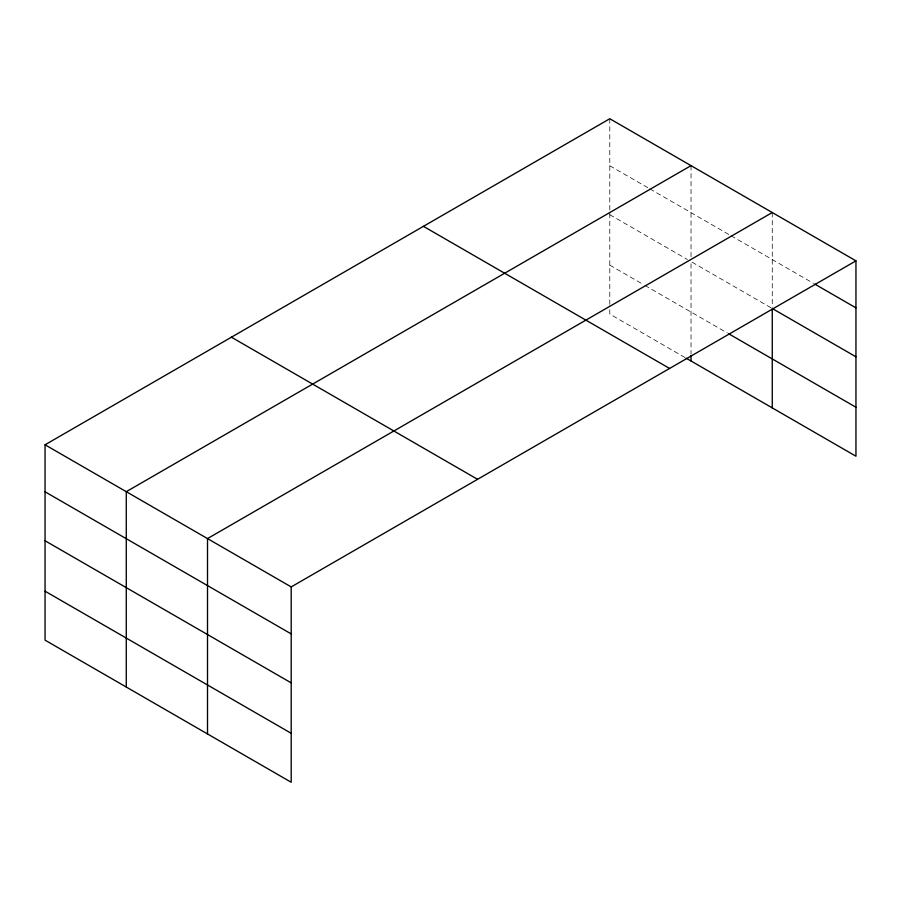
<?xml version="1.0" encoding="UTF-8"?>
<svg xmlns="http://www.w3.org/2000/svg" width="901" height="901" viewBox="0 0 901 901"><rect width="100%" height="100%" fill="white"/><g stroke="black" fill="none" stroke-linecap="round" stroke-linejoin="round"><path stroke-width="0.68" stroke-dasharray="4.5 3.38" d="M609.797 165.75L648.596 188.14M649.812 188.838L729.821 235.037M731.038 235.747L813.502 283.353M609.797 214.697L687.395 259.499M771.042 307.793L691.033 261.594L691.033 353.992M609.797 265.142L643.742 284.739M644.958 285.437L727.4 333.032M684.963 357.494L609.797 314.089L609.797 305.698M772.258 212.535L772.258 307.095M691.033 165.638L691.033 257.404M609.797 118.741L609.797 304.301"/><path stroke-width="1.35" d="M855.95 260.851L609.797 118.741L45.05 444.79L45.05 640.149L291.203 782.259L291.203 586.911L855.95 260.851L855.95 456.21L686.179 358.193M691.033 165.638L126.275 491.687L126.275 687.046M772.258 212.535L207.512 538.584L207.512 733.943M814.707 284.052L855.95 307.86M855.95 356.807L772.258 308.491L772.258 407.883M728.616 333.73L855.95 407.252M423.436 226.342L669.578 368.453M231.422 337.199L477.564 479.309M45.05 444.79L291.203 586.911M45.05 491.8L291.203 633.91M45.05 540.758L291.203 682.868M45.05 591.191L291.203 733.301M691.033 355.399L691.033 360.986"/></g></svg>
